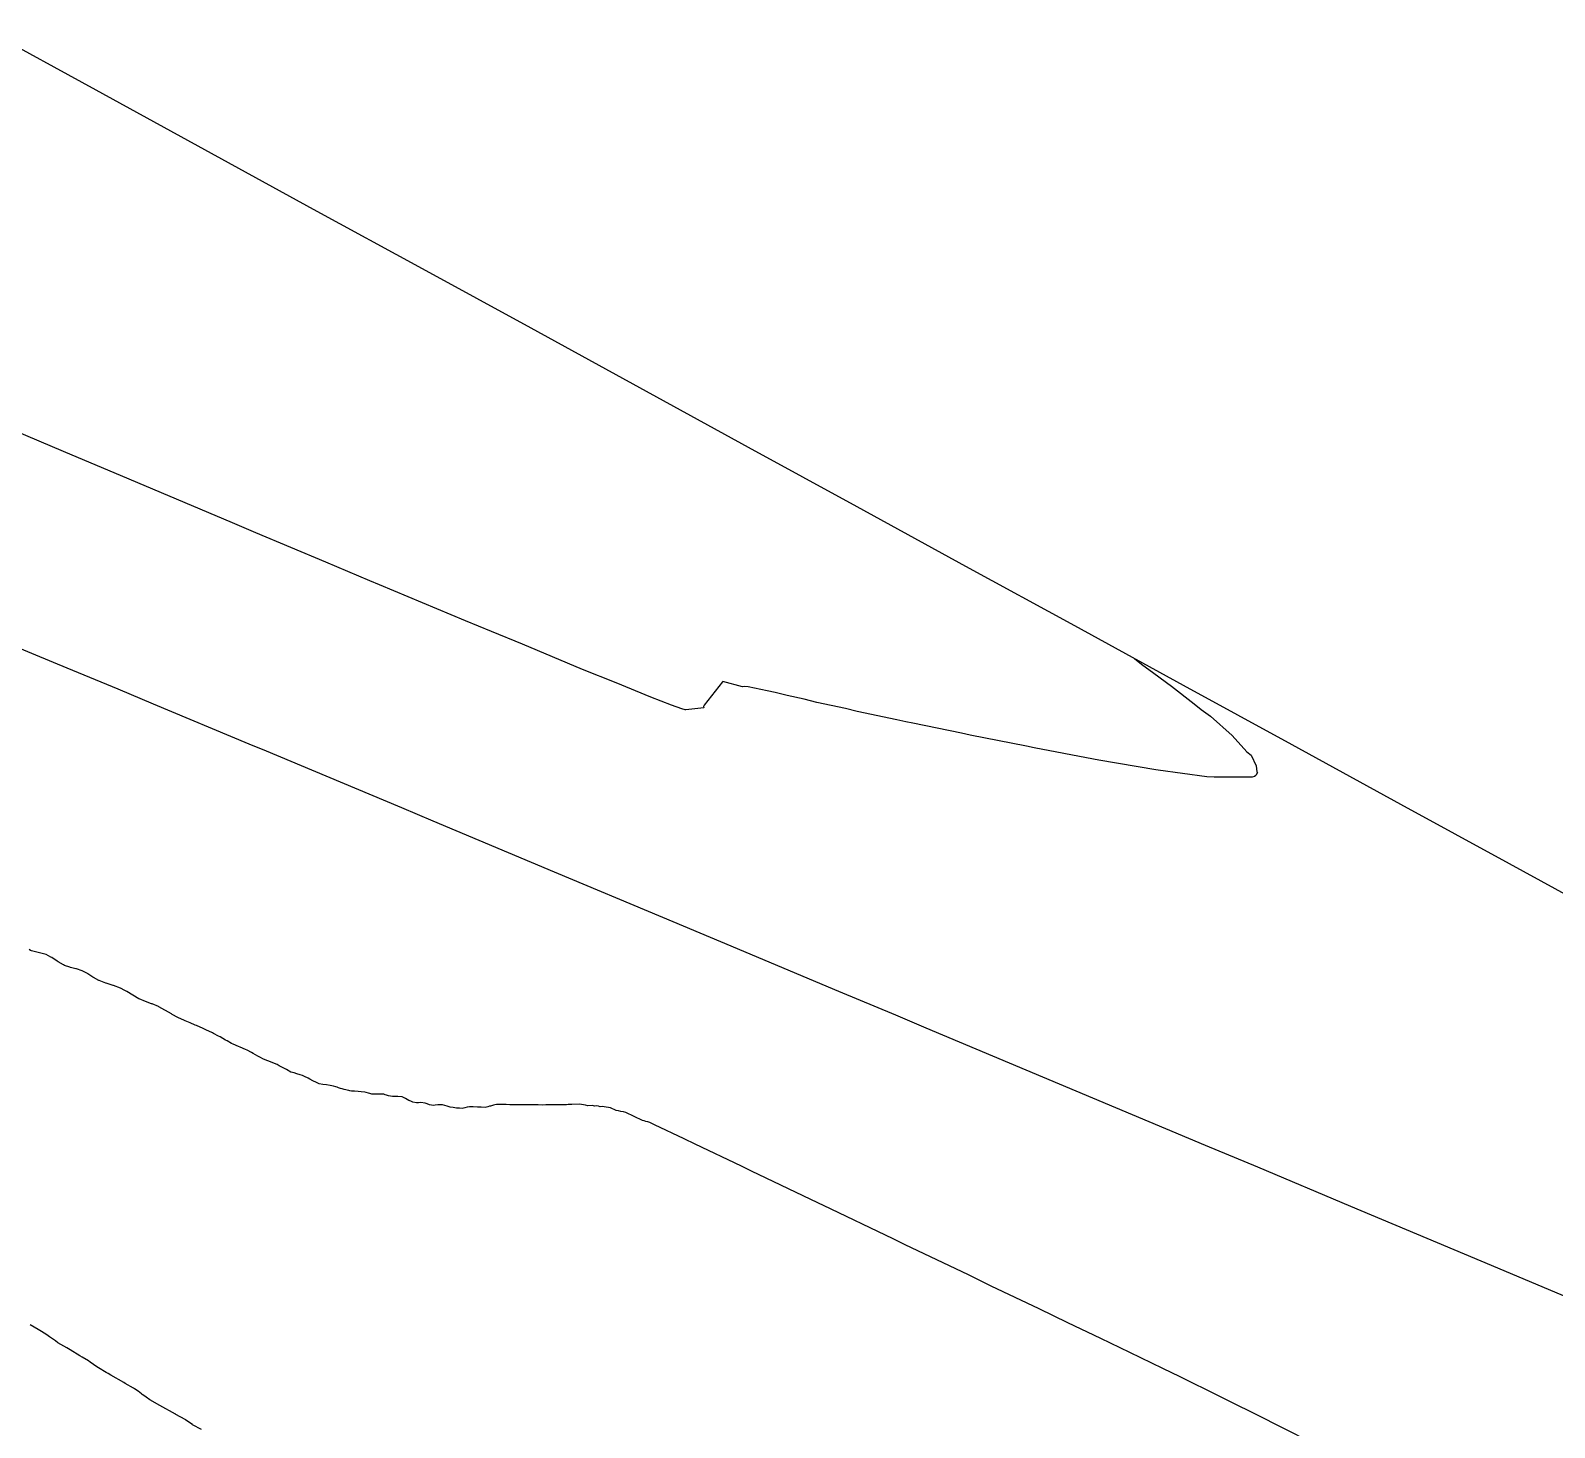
# Model space of a CAD drawing. Header units: metres. Extents: x 483462 to 484492, y 8428718 to 8429266.
# Drawn here: x 483633.18 to 483668.51, y 8429175.46 to 8429207.85 of the extents above; entities that cross this region are included whole.
import ezdxf

# ---------------------------------------------------------------- set-up
doc = ezdxf.new("R2010")
doc.units = ezdxf.units.M
for name, color, linetype in [('C-TINN-BNDY', 110, 'Continuous'), ('C-TOPO-MAJR', 9, 'Continuous'), ('C-TOPO-MINR', 8, 'Continuous')]:
    doc.layers.add(name, color=color, linetype=linetype)

msp = doc.modelspace()

# ---------------------------------------------------------------- linework, layer by layer
at = {"layer": 'C-TINN-BNDY', "color": 110, "linetype": 'Continuous', "lineweight": -3, "flags": 128}
msp.add_lwpolyline([(483632.171, 8429207.854), (483634.691, 8429206.474), (483637.212, 8429205.094), (483639.733, 8429203.714), (483642.254, 8429202.335), (483644.775, 8429200.955), (483647.296, 8429199.575), (483649.817, 8429198.195), (483652.338, 8429196.815), (483654.858, 8429195.435), (483657.379, 8429194.056), (483659.9, 8429192.676), (483662.421, 8429191.296), (483664.942, 8429189.916), (483667.463, 8429188.536), (483669.984, 8429187.157)], dxfattribs=at)
at = {"layer": 'C-TOPO-MAJR', "color": 9, "linetype": 'Continuous', "lineweight": -3, "elevation": 1210, "flags": 128}
msp.add_lwpolyline([(483658.772, 8429193.293), (483658.935, 8429193.162), (483659.223, 8429192.95), (483659.634, 8429192.648), (483660.153, 8429192.243), (483660.321, 8429192.111), (483660.531, 8429191.956), (483661.035, 8429191.509), (483661.381, 8429191.124), (483661.475, 8429191.051), (483661.597, 8429190.806), (483661.608, 8429190.662), (483661.626, 8429190.647), (483661.597, 8429190.592), (483661.587, 8429190.581), (483661.556, 8429190.555), (483661.501, 8429190.539), (483661.466, 8429190.539), (483661.448, 8429190.539), (483661.435, 8429190.539), (483661.138, 8429190.539), (483661.109, 8429190.539), (483660.618, 8429190.539), (483660.452, 8429190.551), (483660.449, 8429190.551), (483659.322, 8429190.702), (483659.271, 8429190.712), (483657.946, 8429190.935), (483657.826, 8429190.959), (483656.448, 8429191.217), (483656.267, 8429191.255), (483654.966, 8429191.514), (483654.765, 8429191.557), (483653.634, 8429191.791), (483653.474, 8429191.824), (483653.265, 8429191.87), (483652.343, 8429192.064), (483652.076, 8429192.132), (483651.409, 8429192.274), (483651.114, 8429192.351), (483650.721, 8429192.433), (483650.439, 8429192.502), (483650.257, 8429192.538), (483649.816, 8429192.638), (483649.722, 8429192.645), (483649.686, 8429192.638), (483649.23, 8429192.755), (483649.221, 8429192.747), (483648.792, 8429192.206), (483648.788, 8429192.196), (483648.78, 8429192.178), (483648.787, 8429192.15), (483648.368, 8429192.101), (483648.356, 8429192.101), (483648.278, 8429192.123), (483648.041, 8429192.208), (483647.555, 8429192.397), (483646.755, 8429192.726), (483645.977, 8429193.04), (483644.58, 8429193.621), (483643.866, 8429193.915), (483643.26, 8429194.167), (483641.268, 8429195.001), (483641.044, 8429195.095), (483640.022, 8429195.525), (483638.4, 8429196.208), (483637.861, 8429196.435), (483635.464, 8429197.446), (483633.945, 8429198.088), (483632.503, 8429198.698)], dxfattribs=at)
at = {"layer": 'C-TOPO-MINR', "color": 8, "linetype": 'Continuous', "lineweight": -3, "flags": 128}
for points, elevation in [([(483669.842, 8429178.042), (483666.813, 8429179.315), (483665.795, 8429179.742), (483663.785, 8429180.587), (483661.63, 8429181.493), (483660.419, 8429182.001), (483657.418, 8429183.262), (483653.941, 8429184.723), (483653.239, 8429185.018), (483651.917, 8429185.573), (483649.179, 8429186.723), (483647.84, 8429187.285), (483645.328, 8429188.339), (483642.511, 8429189.521), (483641.784, 8429189.826), (483640.033, 8429190.559), (483638.649, 8429191.139), (483638.249, 8429191.306), (483636.027, 8429192.235), (483635.206, 8429192.578), (483634.025, 8429193.07), (483633.296, 8429193.372), (483632.747, 8429193.599)], 1208), ([(483663.156, 8429174.976), (483661.957, 8429175.579), (483661.945, 8429175.584), (483661.873, 8429175.621), (483660.738, 8429176.184), (483659.829, 8429176.633), (483659.43, 8429176.825), (483658.662, 8429177.198), (483657.99, 8429177.522), (483657.23, 8429177.887), (483656.559, 8429178.21), (483655.453, 8429178.74), (483654.921, 8429178.996), (483653.458, 8429179.697), (483653.177, 8429179.832), (483651.56, 8429180.607), (483651.449, 8429180.66), (483651.429, 8429180.67), (483649.894, 8429181.405), (483649.662, 8429181.516), (483648.589, 8429182.03), (483648.335, 8429182.152), (483647.647, 8429182.481), (483647.534, 8429182.535), (483647.487, 8429182.547), (483647.445, 8429182.558), (483647.407, 8429182.568), (483647.368, 8429182.579), (483646.976, 8429182.763), (483646.925, 8429182.776), (483646.866, 8429182.79), (483646.808, 8429182.803), (483646.757, 8429182.812), (483646.623, 8429182.873), (483646.576, 8429182.878), (483646.527, 8429182.891), (483646.48, 8429182.893), (483646.435, 8429182.904), (483646.385, 8429182.898), (483646.346, 8429182.908), (483646.308, 8429182.918), (483646.256, 8429182.911), (483646.207, 8429182.923), (483646.1, 8429182.92), (483646.046, 8429182.933), (483645.994, 8429182.943), (483645.948, 8429182.951), (483645.906, 8429182.955), (483645.73, 8429182.951), (483645.688, 8429182.953), (483645.645, 8429182.948), (483645.6, 8429182.943), (483645.51, 8429182.94), (483645.411, 8429182.938), (483645.374, 8429182.94), (483645.336, 8429182.942), (483645.185, 8429182.939), (483645.123, 8429182.939), (483645.039, 8429182.937), (483644.946, 8429182.938), (483644.914, 8429182.94), (483644.883, 8429182.941), (483644.822, 8429182.942), (483644.767, 8429182.942), (483644.698, 8429182.942), (483644.622, 8429182.943), (483644.55, 8429182.943), (483644.474, 8429182.943), (483644.387, 8429182.944), (483644.293, 8429182.945), (483644.206, 8429182.947), (483644.096, 8429182.949), (483644.053, 8429182.949), (483643.979, 8429182.95), (483643.945, 8429182.941), (483643.91, 8429182.932), (483643.886, 8429182.926), (483643.845, 8429182.914), (483643.821, 8429182.907), (483643.776, 8429182.895), (483643.748, 8429182.887), (483643.718, 8429182.879), (483643.623, 8429182.884), (483643.539, 8429182.888), (483643.44, 8429182.892), (483643.352, 8429182.896), (483643.301, 8429182.884), (483643.25, 8429182.873), (483643.216, 8429182.864), (483643.182, 8429182.857), (483643.119, 8429182.863), (483643.056, 8429182.868), (483642.974, 8429182.88), (483642.908, 8429182.89), (483642.838, 8429182.908), (483642.784, 8429182.924), (483642.73, 8429182.938), (483642.617, 8429182.943), (483642.561, 8429182.935), (483642.52, 8429182.929), (483642.426, 8429182.944), (483642.372, 8429182.965), (483642.327, 8429182.982), (483642.224, 8429182.995), (483642.17, 8429182.99), (483642.129, 8429182.987), (483642.042, 8429183.003), (483641.991, 8429183.029), (483641.951, 8429183.046), (483641.907, 8429183.069), (483641.87, 8429183.088), (483641.824, 8429183.108), (483641.79, 8429183.126), (483641.69, 8429183.138), (483641.625, 8429183.134), (483641.57, 8429183.132), (483641.474, 8429183.147), (483641.429, 8429183.165), (483641.398, 8429183.177), (483641.367, 8429183.19), (483641.292, 8429183.191), (483641.229, 8429183.191), (483641.154, 8429183.192), (483641.089, 8429183.192), (483641.042, 8429183.205), (483641.009, 8429183.215), (483640.961, 8429183.229), (483640.929, 8429183.238), (483640.846, 8429183.245), (483640.77, 8429183.251), (483640.69, 8429183.257), (483640.62, 8429183.262), (483640.581, 8429183.27), (483640.555, 8429183.275), (483640.516, 8429183.284), (483640.491, 8429183.29), (483640.452, 8429183.299), (483640.427, 8429183.305), (483640.402, 8429183.311), (483640.363, 8429183.321), (483640.317, 8429183.337), (483640.288, 8429183.348), (483640.256, 8429183.358), (483640.204, 8429183.376), (483640.121, 8429183.39), (483640.036, 8429183.403), (483639.955, 8429183.416), (483639.871, 8429183.43), (483639.824, 8429183.451), (483639.777, 8429183.475), (483639.751, 8429183.486), (483639.725, 8429183.499), (483639.653, 8429183.538), (483639.617, 8429183.557), (483639.529, 8429183.601), (483639.483, 8429183.624), (483639.428, 8429183.64), (483639.354, 8429183.661), (483639.289, 8429183.681), (483639.214, 8429183.703), (483639.111, 8429183.758), (483639.062, 8429183.783), (483638.941, 8429183.849), (483638.895, 8429183.874), (483638.836, 8429183.897), (483638.739, 8429183.936), (483638.676, 8429183.961), (483638.578, 8429184), (483638.494, 8429184.045), (483638.447, 8429184.07), (483638.342, 8429184.129), (483638.297, 8429184.154), (483638.199, 8429184.207), (483638.163, 8429184.223), (483638.039, 8429184.278), (483638, 8429184.295), (483637.874, 8429184.351), (483637.839, 8429184.366), (483637.735, 8429184.423), (483637.696, 8429184.445), (483637.574, 8429184.515), (483637.538, 8429184.535), (483637.421, 8429184.598), (483637.394, 8429184.612), (483637.24, 8429184.683), (483637.21, 8429184.697), (483637.18, 8429184.71), (483637.022, 8429184.779), (483636.993, 8429184.792), (483636.879, 8429184.841), (483636.759, 8429184.891), (483636.733, 8429184.902), (483636.608, 8429184.96), (483636.589, 8429184.969), (483636.461, 8429185.04), (483636.442, 8429185.05), (483636.309, 8429185.13), (483636.294, 8429185.139), (483636.153, 8429185.214), (483636.14, 8429185.22), (483635.998, 8429185.28), (483635.984, 8429185.285), (483635.844, 8429185.337), (483635.697, 8429185.399), (483635.69, 8429185.402), (483635.549, 8429185.481), (483635.545, 8429185.483), (483635.41, 8429185.567), (483635.409, 8429185.567), (483635.361, 8429185.593), (483635.262, 8429185.646), (483635.26, 8429185.647), (483635.097, 8429185.709), (483635.093, 8429185.711), (483634.929, 8429185.763), (483634.922, 8429185.765), (483634.772, 8429185.822), (483634.764, 8429185.826), (483634.636, 8429185.897), (483634.624, 8429185.904), (483634.507, 8429185.98), (483634.495, 8429185.987), (483634.373, 8429186.052), (483634.246, 8429186.094), (483634.23, 8429186.099), (483634.105, 8429186.129), (483634.088, 8429186.135), (483633.964, 8429186.176), (483633.945, 8429186.187), (483633.821, 8429186.257), (483633.794, 8429186.275), (483633.674, 8429186.356), (483633.651, 8429186.369), (483633.54, 8429186.431), (483633.382, 8429186.47), (483633.357, 8429186.477), (483633.203, 8429186.516), (483633.176, 8429186.523), (483633.148, 8429186.54)], 1206), ([(483637.138, 8429175.413), (483636.934, 8429175.525), (483636.931, 8429175.527), (483636.847, 8429175.585), (483636.847, 8429175.585), (483636.767, 8429175.641), (483636.762, 8429175.645), (483636.547, 8429175.765), (483636.542, 8429175.768), (483636.535, 8429175.772), (483636.173, 8429175.973), (483636.159, 8429175.981), (483635.955, 8429176.096), (483635.942, 8429176.105), (483635.861, 8429176.161), (483635.847, 8429176.171), (483635.768, 8429176.228), (483635.751, 8429176.24), (483635.669, 8429176.299), (483635.585, 8429176.357), (483635.563, 8429176.372), (483635.374, 8429176.482), (483635.339, 8429176.502), (483635.037, 8429176.676), (483634.977, 8429176.71), (483634.932, 8429176.736), (483634.753, 8429176.84), (483634.715, 8429176.866), (483634.638, 8429176.921), (483634.563, 8429176.974), (483634.522, 8429177.003), (483634.376, 8429177.09), (483634.322, 8429177.123), (483634.096, 8429177.257), (483634.016, 8429177.304), (483633.951, 8429177.343), (483633.813, 8429177.425), (483633.753, 8429177.467), (483633.683, 8429177.516), (483633.616, 8429177.564), (483633.552, 8429177.609), (483633.43, 8429177.683), (483633.354, 8429177.731), (483633.171, 8429177.842)], 1204)]:
    msp.add_lwpolyline(points, dxfattribs=dict(at, elevation=elevation))

doc.saveas('drawing.dxf')
